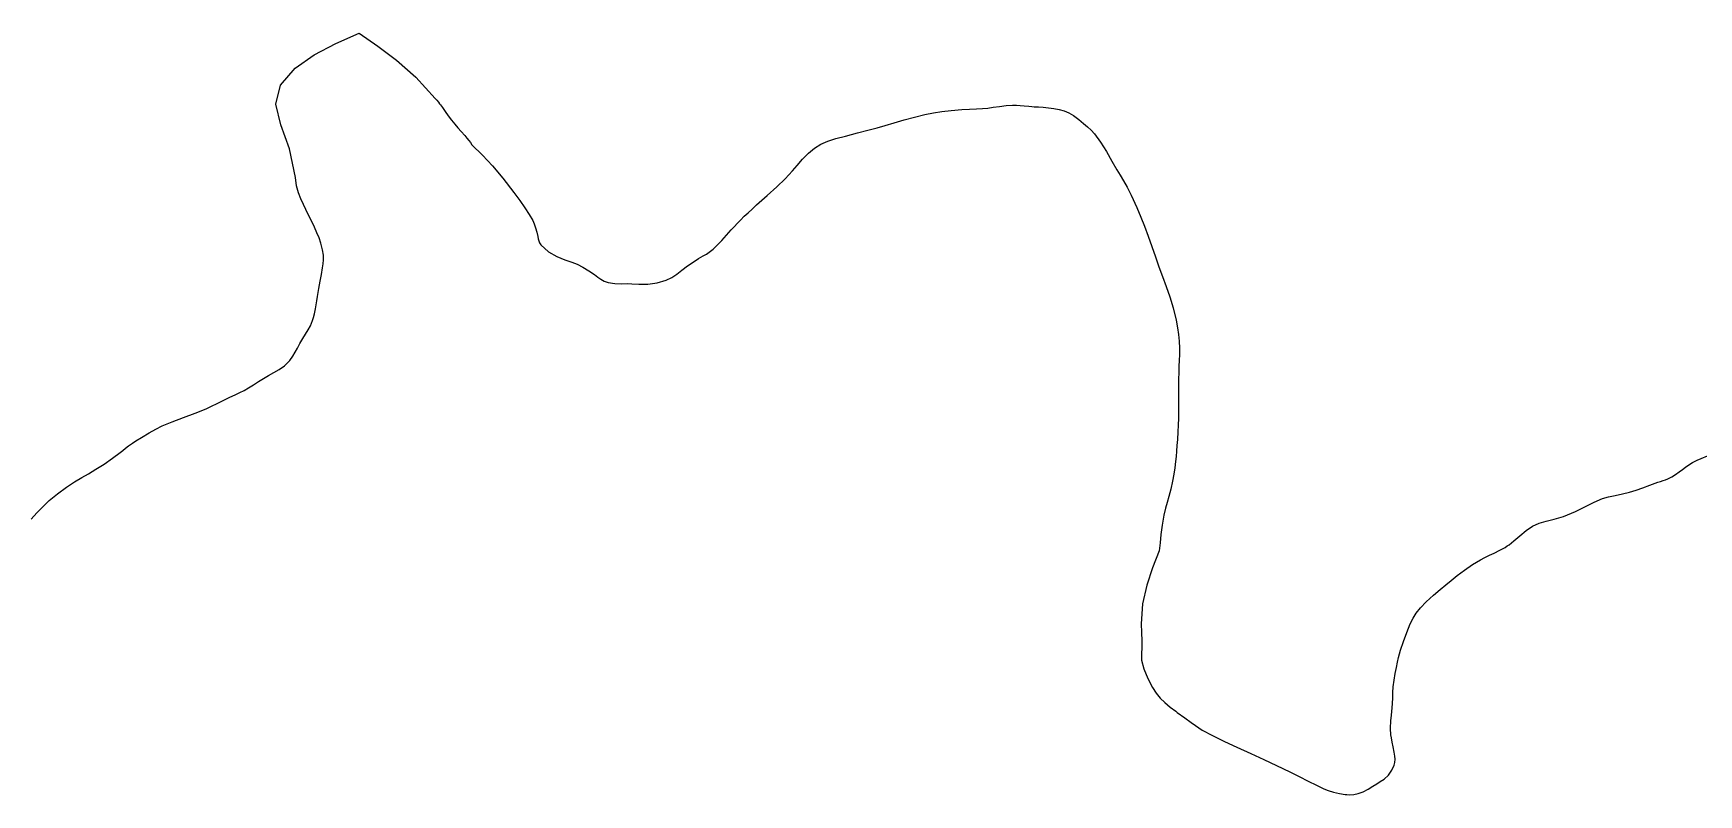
# Model space of a CAD drawing. Header units: inches. Extents: x 11258954 to 11313122, y 3645444 to 3695200.
# Drawn here: x 11280407 to 11281952, y 3694493 to 3695200 of the extents above; entities that cross this region are included whole.
import ezdxf

# ---------------------------------------------------------------- set-up
doc = ezdxf.new("R2010")
doc.units = ezdxf.units.IN
doc.header["$MEASUREMENT"] = 0
for name, color, linetype in [('CorporateLimit', 22, 'Continuous'), ('VotingPrecinct', 233, 'Continuous'), ('Ward', 133, 'Continuous')]:
    doc.layers.add(name, color=color, linetype=linetype)

msp = doc.modelspace()

# ---------------------------------------------------------------- linework, layer by layer
at = {"layer": 'CorporateLimit'}
msp.add_polyline3d([(11280404.5315, 3694748.625, 0), (11280409.969, 3694754.4375, 0), (11280415.344, 3694760.0625, 0), (11280421.4375, 3694765.875, 0), (11280429.125, 3694772.0625, 0), (11280437.5, 3694778.0625, 0), (11280444.969, 3694783, 0), (11280451.75, 3694787.125, 0), (11280457.9375, 3694790.6875, 0), (11280464.7815, 3694794.75, 0), (11280472.5315, 3694799.6875, 0), (11280480.2815, 3694805.0625, 0), (11280487.1565, 3694810.25, 0), (11280489.594, 3694812.25, 0), (11280492.125, 3694814.3125, 0), (11280495.0625, 3694816.5625, 0), (11280498.7815, 3694819.0625, 0), (11280501.9375, 3694821.0625, 0), (11280507.1875, 3694824.375, 0), (11280514.1875, 3694828.625, 0), (11280520.4065, 3694832.125, 0), (11280526.375, 3694835.0625, 0), (11280535.594, 3694838.9375, 0), (11280546.0625, 3694842.9375, 0), (11280556.844, 3694846.9375, 0), (11280567, 3694851.0625, 0), (11280572.1565, 3694853.375, 0), (11280577.2815, 3694855.8125, 0), (11280582.75, 3694858.5625, 0), (11280589, 3694861.6875, 0), (11280593.969, 3694864.0625, 0), (11280598.25, 3694866.125, 0), (11280602.2815, 3694868.0625, 0), (11280606.4065, 3694870.3125, 0), (11280611.125, 3694873.1875, 0), (11280615.75, 3694876.1875, 0), (11280620.2815, 3694879.125, 0), (11280624.8125, 3694881.875, 0), (11280629.9065, 3694884.625, 0), (11280634.9375, 3694887.4375, 0), (11280639.875, 3694891, 0), (11280644.625, 3694895.9375, 0), (11280647.5625, 3694899.9375, 0), (11280649.7815, 3694903.5625, 0), (11280651.7815, 3694907.3125, 0), (11280654.0315, 3694911.5, 0), (11280656.75, 3694916.125, 0), (11280659.375, 3694920.375, 0), (11280661.7815, 3694924.3125, 0), (11280663.844, 3694928.125, 0), (11280664.875, 3694930.4375, 0), (11280665.7815, 3694932.875, 0), (11280666.625, 3694935.75, 0), (11280667.4375, 3694939.125, 0), (11280668.4375, 3694943.75, 0), (11280669.1565, 3694947.5625, 0), (11280669.75, 3694951.1875, 0), (11280670.4375, 3694955.3125, 0), (11280671.6565, 3694962.5625, 0), (11280672.844, 3694969.3125, 0), (11280673.969, 3694975.6875, 0), (11280675.0315, 3694981.75, 0), (11280675.594, 3694985.5, 0), (11280675.9375, 3694989.375, 0), (11280675.8125, 3694993.6875, 0), (11280675.0315, 3694998.5625, 0), (11280673.469, 3695004.6875, 0), (11280671.8125, 3695009.6875, 0), (11280669.875, 3695014.3125, 0), (11280667.4375, 3695019.5625, 0), (11280664.6565, 3695025.4375, 0), (11280662.0315, 3695030.8125, 0), (11280659.594, 3695035.9375, 0), (11280657.25, 3695040.75, 0), (11280654.7815, 3695045.9375, 0), (11280652.594, 3695051.5, 0), (11280650.875, 3695057.9375, 0), (11280649.844, 3695065.8125, 0), (11280644.4065, 3695092.375, 0), (11280636.375, 3695114.5625, 0), (11280631.594, 3695133.6875, 0), (11280636.0315, 3695151.4375, 0), (11280649.5625, 3695167.125, 0), (11280667.1565, 3695179.75, 0), (11280687.4375, 3695190.1875, 0), (11280709.0625, 3695199.625, 0), (11280726.344, 3695187.8125, 0), (11280743.8125, 3695174.6875, 0), (11280761.5315, 3695158.9375, 0), (11280779.6875, 3695139.1875, 0), (11280781.1875, 3695137.375, 0), (11280782.5625, 3695135.6875, 0), (11280783.6875, 3695134.25, 0), (11280784.5, 3695133.1875, 0), (11280786.3125, 3695130.625, 0), (11280788.844, 3695127, 0), (11280791.719, 3695122.9375, 0), (11280794.6875, 3695119, 0), (11280797.75, 3695115.3125, 0), (11280800.719, 3695111.9375, 0), (11280803.7815, 3695108.5, 0), (11280807.094, 3695104.625, 0), (11280808.969, 3695102.3125, 0), (11280810.6565, 3695100.1875, 0), (11280812.219, 3695098.125, 0), (11280813.719, 3695096.1875, 0), (11280823.594, 3695086.5625, 0), (11280832.844, 3695076.4375, 0), (11280842.5, 3695065.0625, 0), (11280852.719, 3695051.75, 0), (11280858.094, 3695044.3125, 0), (11280862.875, 3695037.5625, 0), (11280866.9065, 3695031.375, 0), (11280870.125, 3695025.75, 0), (11280871.469, 3695022.6875, 0), (11280872.719, 3695018.9375, 0), (11280873.844, 3695014.9375, 0), (11280874.719, 3695010.9375, 0), (11280875.125, 3695008.875, 0), (11280875.625, 3695006.9375, 0), (11280876.4065, 3695005, 0), (11280877.719, 3695003.125, 0), (11280884.6875, 3694996.75, 0), (11280892.344, 3694992.25, 0), (11280899.875, 3694989.1875, 0), (11280906.5315, 3694987.125, 0), (11280911.3125, 3694985.3125, 0), (11280916.719, 3694982.5625, 0), (11280922.2815, 3694979.1875, 0), (11280927.5625, 3694975.5625, 0), (11280930.5, 3694973.3125, 0), (11280933.375, 3694971.25, 0), (11280936.5315, 3694969.4375, 0), (11280940.1565, 3694968.125, 0), (11280946.25, 3694967.1875, 0), (11280952.25, 3694967.125, 0), (11280957.6875, 3694967.3125, 0), (11280961.969, 3694967.125, 0), (11280968.469, 3694966.625, 0), (11280976.8125, 3694966.8125, 0), (11280985.719, 3694968, 0), (11280993.969, 3694970.3125, 0), (11280999.094, 3694972.875, 0), (11281003.75, 3694976.0625, 0), (11281008.4375, 3694979.75, 0), (11281013.7815, 3694983.75, 0), (11281018.9375, 3694987.25, 0), (11281023.969, 3694990.4375, 0), (11281028.3125, 3694993, 0), (11281031.4065, 3694994.5625, 0), (11281037.5625, 3694999.1875, 0), (11281045.5625, 3695007.375, 0), (11281054.344, 3695017.0625, 0), (11281062.8125, 3695026.1875, 0), (11281066.375, 3695029.6875, 0), (11281069.9065, 3695033, 0), (11281073.625, 3695036.375, 0), (11281077.8125, 3695040.1875, 0), (11281087.5625, 3695049, 0), (11281096.5, 3695057, 0), (11281104.469, 3695064.5, 0), (11281111.219, 3695071.8125, 0), (11281115.5315, 3695076.9375, 0), (11281120.5315, 3695082.625, 0), (11281125.969, 3695088.1875, 0), (11281131.625, 3695093, 0), (11281137.5625, 3695096.75, 0), (11281143.969, 3695099.5, 0), (11281151.375, 3695101.8125, 0), (11281160.25, 3695104.1875, 0), (11281171.5315, 3695107.125, 0), (11281181.219, 3695109.625, 0), (11281189.6565, 3695111.875, 0), (11281197.2815, 3695114, 0), (11281205.4065, 3695116.375, 0), (11281214.6875, 3695119.125, 0), (11281224.4375, 3695121.8125, 0), (11281233.875, 3695124.1875, 0), (11281241.875, 3695125.875, 0), (11281249.7815, 3695127.125, 0), (11281258.344, 3695128.0625, 0), (11281268.3125, 3695128.8125, 0), (11281275.5, 3695129.1875, 0), (11281281.9065, 3695129.4375, 0), (11281287.5315, 3695129.75, 0), (11281292.5, 3695130.1875, 0), (11281297.5, 3695130.875, 0), (11281303.3125, 3695131.75, 0), (11281309.4375, 3695132.4375, 0), (11281315.3125, 3695132.8125, 0), (11281318.9065, 3695132.75, 0), (11281322.4375, 3695132.5625, 0), (11281326.219, 3695132.1875, 0), (11281330.5315, 3695131.8125, 0), (11281333.1565, 3695131.625, 0), (11281335.5, 3695131.4375, 0), (11281337.594, 3695131.3125, 0), (11281339.5315, 3695131.1875, 0), (11281343.875, 3695130.9375, 0), (11281348.719, 3695130.5, 0), (11281353.719, 3695129.875, 0), (11281358.5315, 3695129, 0), (11281363.1875, 3695127.6875, 0), (11281367.5315, 3695125.875, 0), (11281371.9375, 3695123.25, 0), (11281376.75, 3695119.625, 0), (11281381.25, 3695115.9375, 0), (11281385.0315, 3695112.75, 0), (11281388.3125, 3695109.6875, 0), (11281391.344, 3695106.375, 0), (11281397.125, 3695098.5625, 0), (11281402.5, 3695089.8125, 0), (11281407.5, 3695081, 0), (11281412.1565, 3695072.8125, 0), (11281415.1875, 3695067.8125, 0), (11281418.2815, 3695062.75, 0), (11281421.625, 3695056.8125, 0), (11281425.375, 3695049.1875, 0), (11281430.594, 3695037.8125, 0), (11281434.5315, 3695028.75, 0), (11281437.8125, 3695020.5, 0), (11281441.1875, 3695011.375, 0), (11281444.625, 3695001.625, 0), (11281447.9065, 3694992.125, 0), (11281451.125, 3694982.875, 0), (11281454.375, 3694973.9375, 0), (11281457.9375, 3694964.625, 0), (11281461.4065, 3694955.0625, 0), (11281464.5625, 3694944.8125, 0), (11281467.1875, 3694933.125, 0), (11281468.4375, 3694926.125, 0), (11281469.344, 3694920, 0), (11281469.9375, 3694913.875, 0), (11281470.1875, 3694907.125, 0), (11281470.1565, 3694901.3125, 0), (11281470, 3694895.875, 0), (11281469.7815, 3694890.6875, 0), (11281469.594, 3694885.6875, 0), (11281469.469, 3694877.4375, 0), (11281469.469, 3694868.9375, 0), (11281469.469, 3694859.8125, 0), (11281469.375, 3694849.6875, 0), (11281469.25, 3694842.25, 0), (11281469.0625, 3694835.8125, 0), (11281468.8125, 3694829.4375, 0), (11281468.375, 3694822.5, 0), (11281467.969, 3694816.9375, 0), (11281467.5315, 3694811.625, 0), (11281467.0625, 3694806.625, 0), (11281466.594, 3694801.875, 0), (11281465.9065, 3694796.0625, 0), (11281465.0315, 3694790.1875, 0), (11281463.844, 3694783.6875, 0), (11281462.1875, 3694776.25, 0), (11281460.4065, 3694769.5, 0), (11281458.75, 3694763.9375, 0), (11281457.219, 3694758.5625, 0), (11281455.7815, 3694752.0625, 0), (11281454.219, 3694742.75, 0), (11281453.0625, 3694734.375, 0), (11281452.25, 3694726.5625, 0), (11281451.5625, 3694719.0625, 0), (11281445.2815, 3694703.375, 0), (11281439.844, 3694687.125, 0), (11281436.0625, 3694669.9375, 0), (11281434.7815, 3694651.1875, 0), (11281435.0315, 3694643.3125, 0), (11281435.4065, 3694635.625, 0), (11281435.5, 3694628.875, 0), (11281434.969, 3694623.8125, 0), (11281435.0625, 3694617.625, 0), (11281437.1875, 3694609.4375, 0), (11281440.7815, 3694600.5625, 0), (11281445.1875, 3694592.1875, 0), (11281448.6875, 3694586.9375, 0), (11281452.469, 3694582.3125, 0), (11281456.719, 3694578.125, 0), (11281461.594, 3694574, 0), (11281466.8125, 3694570.0625, 0), (11281468.2815, 3694568.9375, 0), (11281475.1565, 3694564.0625, 0), (11281481.125, 3694559.8125, 0), (11281485.1875, 3694556.75, 0), (11281491.375, 3694552.6875, 0), (11281500.8125, 3694547.625, 0), (11281512, 3694542.125, 0), (11281523.4065, 3694536.75, 0), (11281536.469, 3694530.75, 0), (11281548.4375, 3694525.25, 0), (11281560.25, 3694519.8125, 0), (11281572.844, 3694513.75, 0), (11281581.4375, 3694509.5, 0), (11281589.844, 3694505.3125, 0), (11281597.594, 3694501.4375, 0), (11281604.25, 3694498.125, 0), (11281608.344, 3694496.4375, 0), (11281613.3125, 3694495, 0), (11281618.719, 3694493.75, 0), (11281624.0625, 3694492.9375, 0), (11281625.5315, 3694492.8125, 0), (11281628.1565, 3694492.625, 0), (11281632.125, 3694492.8125, 0), (11281636.219, 3694493.6875, 0), (11281640.6565, 3694495.3125, 0), (11281645.469, 3694497.8125, 0), (11281649.6565, 3694500.4375, 0), (11281653.3125, 3694502.875, 0), (11281656.6565, 3694504.75, 0), (11281660.344, 3694507.1875, 0), (11281664.1565, 3694510.875, 0), (11281667.4375, 3694515.3125, 0), (11281669.6565, 3694519.9375, 0), (11281670.25, 3694522.6875, 0), (11281670.344, 3694525.5, 0), (11281670.0315, 3694528.5625, 0), (11281669.469, 3694532.125, 0), (11281668.5625, 3694537.125, 0), (11281667.719, 3694541.5, 0), (11281667, 3694545.3125, 0), (11281666.469, 3694548.375, 0), (11281666.1875, 3694554.1875, 0), (11281666.5625, 3694561.625, 0), (11281666.75, 3694563.8125, 0), (11281667.25, 3694569.625, 0), (11281667.875, 3694577.375, 0), (11281668.125, 3694582.5625, 0), (11281668.344, 3694587.5625, 0), (11281668.719, 3694592.875, 0), (11281669.469, 3694599, 0), (11281670.5315, 3694605.3125, 0), (11281671.6565, 3694610.875, 0), (11281672.719, 3694615.75, 0), (11281673.6565, 3694620, 0), (11281675.469, 3694626.875, 0), (11281678.0625, 3694634.9375, 0), (11281681.1565, 3694643.375, 0), (11281684.469, 3694651.1875, 0), (11281687.0315, 3694656.4375, 0), (11281690.0315, 3694661.25, 0), (11281693.9065, 3694666.1875, 0), (11281699.094, 3694671.625, 0), (11281705.969, 3694678, 0), (11281712.094, 3694683.1875, 0), (11281717.5, 3694687.5625, 0), (11281722.2815, 3694691.4375, 0), (11281728, 3694696.0625, 0), (11281734.8125, 3694701.25, 0), (11281742.1875, 3694706.375, 0), (11281749.5, 3694710.8125, 0), (11281753.6875, 3694712.9375, 0), (11281757.875, 3694714.9375, 0), (11281762.4065, 3694717, 0), (11281767.5, 3694719.625, 0), (11281770.094, 3694721.0625, 0), (11281772.4375, 3694722.3125, 0), (11281774.469, 3694723.5625, 0), (11281776.125, 3694724.625, 0), (11281780.6875, 3694728.3125, 0), (11281786.125, 3694733, 0), (11281792, 3694737.8125, 0), (11281797.9375, 3694741.875, 0), (11281804.1565, 3694744.8125, 0), (11281810.594, 3694746.6875, 0), (11281817.844, 3694748.5, 0), (11281826.5315, 3694751.0625, 0), (11281837.844, 3694755.5625, 0), (11281847, 3694760.125, 0), (11281854.969, 3694764.3125, 0), (11281862.75, 3694767.625, 0), (11281868.4065, 3694769.1875, 0), (11281874.75, 3694770.5625, 0), (11281881.344, 3694771.9375, 0), (11281887.75, 3694773.4375, 0), (11281894.1875, 3694775.375, 0), (11281900.375, 3694777.625, 0), (11281906.875, 3694780.0625, 0), (11281914.1875, 3694782.6875, 0), (11281916.8125, 3694783.5, 0), (11281919.1875, 3694784.25, 0), (11281921.4065, 3694785, 0), (11281923.594, 3694785.875, 0), (11281927.1875, 3694787.6875, 0), (11281930.6875, 3694789.9375, 0), (11281934.0625, 3694792.3125, 0), (11281937.1875, 3694794.6875, 0), (11281940, 3694796.875, 0), (11281942.9065, 3694798.9375, 0), (11281946.344, 3694801, 0), (11281950.7815, 3694803.25, 0), (11281963.9375, 3694808.9375, 0)], dxfattribs=at)
at = {"layer": 'VotingPrecinct'}
msp.add_polyline3d([(11280404.5315, 3694748.625, 0), (11280409.969, 3694754.4375, 0), (11280415.344, 3694760.0625, 0), (11280421.4375, 3694765.875, 0), (11280429.125, 3694772.0625, 0), (11280437.5, 3694778.0625, 0), (11280444.969, 3694783, 0), (11280451.75, 3694787.125, 0), (11280457.9375, 3694790.6875, 0), (11280464.7815, 3694794.75, 0), (11280472.5315, 3694799.6875, 0), (11280480.2815, 3694805.0625, 0), (11280487.1565, 3694810.25, 0), (11280489.594, 3694812.25, 0), (11280492.125, 3694814.3125, 0), (11280495.0625, 3694816.5625, 0), (11280498.7815, 3694819.0625, 0), (11280501.9375, 3694821.0625, 0), (11280507.1875, 3694824.375, 0), (11280514.1875, 3694828.625, 0), (11280520.4065, 3694832.125, 0), (11280526.375, 3694835.0625, 0), (11280535.594, 3694838.9375, 0), (11280546.0625, 3694842.9375, 0), (11280556.844, 3694846.9375, 0), (11280567, 3694851.0625, 0), (11280572.1565, 3694853.375, 0), (11280577.2815, 3694855.8125, 0), (11280582.75, 3694858.5625, 0), (11280589, 3694861.6875, 0), (11280593.969, 3694864.0625, 0), (11280598.25, 3694866.125, 0), (11280602.2815, 3694868.0625, 0), (11280606.4065, 3694870.3125, 0), (11280611.125, 3694873.1875, 0), (11280615.75, 3694876.1875, 0), (11280620.2815, 3694879.125, 0), (11280624.8125, 3694881.875, 0), (11280629.9065, 3694884.625, 0), (11280634.9375, 3694887.4375, 0), (11280639.875, 3694891, 0), (11280644.625, 3694895.9375, 0), (11280647.5625, 3694899.9375, 0), (11280649.7815, 3694903.5625, 0), (11280651.7815, 3694907.3125, 0), (11280654.0315, 3694911.5, 0), (11280656.75, 3694916.125, 0), (11280659.375, 3694920.375, 0), (11280661.7815, 3694924.3125, 0), (11280663.844, 3694928.125, 0), (11280664.875, 3694930.4375, 0), (11280665.7815, 3694932.875, 0), (11280666.625, 3694935.75, 0), (11280667.4375, 3694939.125, 0), (11280668.4375, 3694943.75, 0), (11280669.1565, 3694947.5625, 0), (11280669.75, 3694951.1875, 0), (11280670.4375, 3694955.3125, 0), (11280671.6565, 3694962.5625, 0), (11280672.844, 3694969.3125, 0), (11280673.969, 3694975.6875, 0), (11280675.0315, 3694981.75, 0), (11280675.594, 3694985.5, 0), (11280675.9375, 3694989.375, 0), (11280675.8125, 3694993.6875, 0), (11280675.0315, 3694998.5625, 0), (11280673.469, 3695004.6875, 0), (11280671.8125, 3695009.6875, 0), (11280669.875, 3695014.3125, 0), (11280667.4375, 3695019.5625, 0), (11280664.6565, 3695025.4375, 0), (11280662.0315, 3695030.8125, 0), (11280659.594, 3695035.9375, 0), (11280657.25, 3695040.75, 0), (11280654.7815, 3695045.9375, 0), (11280652.594, 3695051.5, 0), (11280650.875, 3695057.9375, 0), (11280649.844, 3695065.8125, 0), (11280644.4065, 3695092.375, 0), (11280636.375, 3695114.5625, 0), (11280631.594, 3695133.6875, 0), (11280636.0315, 3695151.4375, 0), (11280649.5625, 3695167.125, 0), (11280667.1565, 3695179.75, 0), (11280687.4375, 3695190.1875, 0), (11280709.0625, 3695199.625, 0), (11280726.344, 3695187.8125, 0), (11280743.8125, 3695174.6875, 0), (11280761.5315, 3695158.9375, 0), (11280779.6875, 3695139.1875, 0), (11280781.1875, 3695137.375, 0), (11280782.5625, 3695135.6875, 0), (11280783.6875, 3695134.25, 0), (11280784.5, 3695133.1875, 0), (11280786.3125, 3695130.625, 0), (11280788.844, 3695127, 0), (11280791.719, 3695122.9375, 0), (11280794.6875, 3695119, 0), (11280797.75, 3695115.3125, 0), (11280800.719, 3695111.9375, 0), (11280803.7815, 3695108.5, 0), (11280807.094, 3695104.625, 0), (11280808.969, 3695102.3125, 0), (11280810.6565, 3695100.1875, 0), (11280812.219, 3695098.125, 0), (11280813.719, 3695096.1875, 0), (11280823.594, 3695086.5625, 0), (11280832.844, 3695076.4375, 0), (11280842.5, 3695065.0625, 0), (11280852.719, 3695051.75, 0), (11280858.094, 3695044.3125, 0), (11280862.875, 3695037.5625, 0), (11280866.9065, 3695031.375, 0), (11280870.125, 3695025.75, 0), (11280871.469, 3695022.6875, 0), (11280872.719, 3695018.9375, 0), (11280873.844, 3695014.9375, 0), (11280874.719, 3695010.9375, 0), (11280875.125, 3695008.875, 0), (11280875.625, 3695006.9375, 0), (11280876.4065, 3695005, 0), (11280877.719, 3695003.125, 0), (11280884.6875, 3694996.75, 0), (11280892.344, 3694992.25, 0), (11280899.875, 3694989.1875, 0), (11280906.5315, 3694987.125, 0), (11280911.3125, 3694985.3125, 0), (11280916.719, 3694982.5625, 0), (11280922.2815, 3694979.1875, 0), (11280927.5625, 3694975.5625, 0), (11280930.5, 3694973.3125, 0), (11280933.375, 3694971.25, 0), (11280936.5315, 3694969.4375, 0), (11280940.1565, 3694968.125, 0), (11280946.25, 3694967.1875, 0), (11280952.25, 3694967.125, 0), (11280957.6875, 3694967.3125, 0), (11280961.969, 3694967.125, 0), (11280968.469, 3694966.625, 0), (11280976.8125, 3694966.8125, 0), (11280985.719, 3694968, 0), (11280993.969, 3694970.3125, 0), (11280999.094, 3694972.875, 0), (11281003.75, 3694976.0625, 0), (11281008.4375, 3694979.75, 0), (11281013.7815, 3694983.75, 0), (11281018.9375, 3694987.25, 0), (11281023.969, 3694990.4375, 0), (11281028.3125, 3694993, 0), (11281031.4065, 3694994.5625, 0), (11281037.5625, 3694999.1875, 0), (11281045.5625, 3695007.375, 0), (11281054.344, 3695017.0625, 0), (11281062.8125, 3695026.1875, 0), (11281066.375, 3695029.6875, 0), (11281069.9065, 3695033, 0), (11281073.625, 3695036.375, 0), (11281077.8125, 3695040.1875, 0), (11281087.5625, 3695049, 0), (11281096.5, 3695057, 0), (11281104.469, 3695064.5, 0), (11281111.219, 3695071.8125, 0), (11281115.5315, 3695076.9375, 0), (11281120.5315, 3695082.625, 0), (11281125.969, 3695088.1875, 0), (11281131.625, 3695093, 0), (11281137.5625, 3695096.75, 0), (11281143.969, 3695099.5, 0), (11281151.375, 3695101.8125, 0), (11281160.25, 3695104.1875, 0), (11281171.5315, 3695107.125, 0), (11281181.219, 3695109.625, 0), (11281189.6565, 3695111.875, 0), (11281197.2815, 3695114, 0), (11281205.4065, 3695116.375, 0), (11281214.6875, 3695119.125, 0), (11281224.4375, 3695121.8125, 0), (11281233.875, 3695124.1875, 0), (11281241.875, 3695125.875, 0), (11281249.7815, 3695127.125, 0), (11281258.344, 3695128.0625, 0), (11281268.3125, 3695128.8125, 0), (11281275.5, 3695129.1875, 0), (11281281.9065, 3695129.4375, 0), (11281287.5315, 3695129.75, 0), (11281292.5, 3695130.1875, 0), (11281297.5, 3695130.875, 0), (11281303.3125, 3695131.75, 0), (11281309.4375, 3695132.4375, 0), (11281315.3125, 3695132.8125, 0), (11281318.9065, 3695132.75, 0), (11281322.4375, 3695132.5625, 0), (11281326.219, 3695132.1875, 0), (11281330.5315, 3695131.8125, 0), (11281333.1565, 3695131.625, 0), (11281335.5, 3695131.4375, 0), (11281337.594, 3695131.3125, 0), (11281339.5315, 3695131.1875, 0), (11281343.875, 3695130.9375, 0), (11281348.719, 3695130.5, 0), (11281353.719, 3695129.875, 0), (11281358.5315, 3695129, 0), (11281363.1875, 3695127.6875, 0), (11281367.5315, 3695125.875, 0), (11281371.9375, 3695123.25, 0), (11281376.75, 3695119.625, 0), (11281381.25, 3695115.9375, 0), (11281385.0315, 3695112.75, 0), (11281388.3125, 3695109.6875, 0), (11281391.344, 3695106.375, 0), (11281397.125, 3695098.5625, 0), (11281402.5, 3695089.8125, 0), (11281407.5, 3695081, 0), (11281412.1565, 3695072.8125, 0), (11281415.1875, 3695067.8125, 0), (11281418.2815, 3695062.75, 0), (11281421.625, 3695056.8125, 0), (11281425.375, 3695049.1875, 0), (11281430.594, 3695037.8125, 0), (11281434.5315, 3695028.75, 0), (11281437.8125, 3695020.5, 0), (11281441.1875, 3695011.375, 0), (11281444.625, 3695001.625, 0), (11281447.9065, 3694992.125, 0), (11281451.125, 3694982.875, 0), (11281454.375, 3694973.9375, 0), (11281457.9375, 3694964.625, 0), (11281461.4065, 3694955.0625, 0), (11281464.5625, 3694944.8125, 0), (11281467.1875, 3694933.125, 0), (11281468.4375, 3694926.125, 0), (11281469.344, 3694920, 0), (11281469.9375, 3694913.875, 0), (11281470.1875, 3694907.125, 0), (11281470.1565, 3694901.3125, 0), (11281470, 3694895.875, 0), (11281469.7815, 3694890.6875, 0), (11281469.594, 3694885.6875, 0), (11281469.469, 3694877.4375, 0), (11281469.469, 3694868.9375, 0), (11281469.469, 3694859.8125, 0), (11281469.375, 3694849.6875, 0), (11281469.25, 3694842.25, 0), (11281469.0625, 3694835.8125, 0), (11281468.8125, 3694829.4375, 0), (11281468.375, 3694822.5, 0), (11281467.969, 3694816.9375, 0), (11281467.5315, 3694811.625, 0), (11281467.0625, 3694806.625, 0), (11281466.594, 3694801.875, 0), (11281465.9065, 3694796.0625, 0), (11281465.0315, 3694790.1875, 0), (11281463.844, 3694783.6875, 0), (11281462.1875, 3694776.25, 0), (11281460.4065, 3694769.5, 0), (11281458.75, 3694763.9375, 0), (11281457.219, 3694758.5625, 0), (11281455.7815, 3694752.0625, 0), (11281454.219, 3694742.75, 0), (11281453.0625, 3694734.375, 0), (11281452.25, 3694726.5625, 0), (11281451.5625, 3694719.0625, 0), (11281445.2815, 3694703.375, 0), (11281439.844, 3694687.125, 0), (11281436.0625, 3694669.9375, 0), (11281434.7815, 3694651.1875, 0), (11281435.0315, 3694643.3125, 0), (11281435.4065, 3694635.625, 0), (11281435.5, 3694628.875, 0), (11281434.969, 3694623.8125, 0), (11281435.0625, 3694617.625, 0), (11281437.1875, 3694609.4375, 0), (11281440.7815, 3694600.5625, 0), (11281445.1875, 3694592.1875, 0), (11281448.6875, 3694586.9375, 0), (11281452.469, 3694582.3125, 0), (11281456.719, 3694578.125, 0), (11281461.594, 3694574, 0), (11281466.8125, 3694570.0625, 0), (11281468.2815, 3694568.9375, 0), (11281475.1565, 3694564.0625, 0), (11281481.125, 3694559.8125, 0), (11281485.1875, 3694556.75, 0), (11281491.375, 3694552.6875, 0), (11281500.8125, 3694547.625, 0), (11281512, 3694542.125, 0), (11281523.4065, 3694536.75, 0), (11281536.469, 3694530.75, 0), (11281548.4375, 3694525.25, 0), (11281560.25, 3694519.8125, 0), (11281572.844, 3694513.75, 0), (11281581.4375, 3694509.5, 0), (11281589.844, 3694505.3125, 0), (11281597.594, 3694501.4375, 0), (11281604.25, 3694498.125, 0), (11281608.344, 3694496.4375, 0), (11281613.3125, 3694495, 0), (11281618.719, 3694493.75, 0), (11281624.0625, 3694492.9375, 0), (11281625.5315, 3694492.8125, 0), (11281628.1565, 3694492.625, 0), (11281632.125, 3694492.8125, 0), (11281636.219, 3694493.6875, 0), (11281640.6565, 3694495.3125, 0), (11281645.469, 3694497.8125, 0), (11281649.6565, 3694500.4375, 0), (11281653.3125, 3694502.875, 0), (11281656.6565, 3694504.75, 0), (11281660.344, 3694507.1875, 0), (11281664.1565, 3694510.875, 0), (11281667.4375, 3694515.3125, 0), (11281669.6565, 3694519.9375, 0), (11281670.25, 3694522.6875, 0), (11281670.344, 3694525.5, 0), (11281670.0315, 3694528.5625, 0), (11281669.469, 3694532.125, 0), (11281668.5625, 3694537.125, 0), (11281667.719, 3694541.5, 0), (11281667, 3694545.3125, 0), (11281666.469, 3694548.375, 0), (11281666.1875, 3694554.1875, 0), (11281666.5625, 3694561.625, 0), (11281666.75, 3694563.8125, 0), (11281667.25, 3694569.625, 0), (11281667.875, 3694577.375, 0), (11281668.125, 3694582.5625, 0), (11281668.344, 3694587.5625, 0), (11281668.719, 3694592.875, 0), (11281669.469, 3694599, 0), (11281670.5315, 3694605.3125, 0), (11281671.6565, 3694610.875, 0), (11281672.719, 3694615.75, 0), (11281673.6565, 3694620, 0), (11281675.469, 3694626.875, 0), (11281678.0625, 3694634.9375, 0), (11281681.1565, 3694643.375, 0), (11281684.469, 3694651.1875, 0), (11281687.0315, 3694656.4375, 0), (11281690.0315, 3694661.25, 0), (11281693.9065, 3694666.1875, 0), (11281699.094, 3694671.625, 0), (11281705.969, 3694678, 0), (11281712.094, 3694683.1875, 0), (11281717.5, 3694687.5625, 0), (11281722.2815, 3694691.4375, 0), (11281728, 3694696.0625, 0), (11281734.8125, 3694701.25, 0), (11281742.1875, 3694706.375, 0), (11281749.5, 3694710.8125, 0), (11281753.6875, 3694712.9375, 0), (11281757.875, 3694714.9375, 0), (11281762.4065, 3694717, 0), (11281767.5, 3694719.625, 0), (11281770.094, 3694721.0625, 0), (11281772.4375, 3694722.3125, 0), (11281774.469, 3694723.5625, 0), (11281776.125, 3694724.625, 0), (11281780.6875, 3694728.3125, 0), (11281786.125, 3694733, 0), (11281792, 3694737.8125, 0), (11281797.9375, 3694741.875, 0), (11281804.1565, 3694744.8125, 0), (11281810.594, 3694746.6875, 0), (11281817.844, 3694748.5, 0), (11281826.5315, 3694751.0625, 0), (11281837.844, 3694755.5625, 0), (11281847, 3694760.125, 0), (11281854.969, 3694764.3125, 0), (11281862.75, 3694767.625, 0), (11281868.4065, 3694769.1875, 0), (11281874.75, 3694770.5625, 0), (11281881.344, 3694771.9375, 0), (11281887.75, 3694773.4375, 0), (11281894.1875, 3694775.375, 0), (11281900.375, 3694777.625, 0), (11281906.875, 3694780.0625, 0), (11281914.1875, 3694782.6875, 0), (11281916.8125, 3694783.5, 0), (11281919.1875, 3694784.25, 0), (11281921.4065, 3694785, 0), (11281923.594, 3694785.875, 0), (11281927.1875, 3694787.6875, 0), (11281930.6875, 3694789.9375, 0), (11281934.0625, 3694792.3125, 0), (11281937.1875, 3694794.6875, 0), (11281940, 3694796.875, 0), (11281942.9065, 3694798.9375, 0), (11281946.344, 3694801, 0), (11281950.7815, 3694803.25, 0), (11281963.9375, 3694808.9375, 0)], dxfattribs=at)
at = {"layer": 'Ward'}
msp.add_polyline3d([(11280404.5315, 3694748.625, 0), (11280409.969, 3694754.4375, 0), (11280415.344, 3694760.0625, 0), (11280421.4375, 3694765.875, 0), (11280429.125, 3694772.0625, 0), (11280437.5, 3694778.0625, 0), (11280444.969, 3694783, 0), (11280451.75, 3694787.125, 0), (11280457.9375, 3694790.6875, 0), (11280464.7815, 3694794.75, 0), (11280472.5315, 3694799.6875, 0), (11280480.2815, 3694805.0625, 0), (11280487.1565, 3694810.25, 0), (11280489.594, 3694812.25, 0), (11280492.125, 3694814.3125, 0), (11280495.0625, 3694816.5625, 0), (11280498.7815, 3694819.0625, 0), (11280501.9375, 3694821.0625, 0), (11280507.1875, 3694824.375, 0), (11280514.1875, 3694828.625, 0), (11280520.4065, 3694832.125, 0), (11280526.375, 3694835.0625, 0), (11280535.594, 3694838.9375, 0), (11280546.0625, 3694842.9375, 0), (11280556.844, 3694846.9375, 0), (11280567, 3694851.0625, 0), (11280572.1565, 3694853.375, 0), (11280577.2815, 3694855.8125, 0), (11280582.75, 3694858.5625, 0), (11280589, 3694861.6875, 0), (11280593.969, 3694864.0625, 0), (11280598.25, 3694866.125, 0), (11280602.2815, 3694868.0625, 0), (11280606.4065, 3694870.3125, 0), (11280611.125, 3694873.1875, 0), (11280615.75, 3694876.1875, 0), (11280620.2815, 3694879.125, 0), (11280624.8125, 3694881.875, 0), (11280629.9065, 3694884.625, 0), (11280634.9375, 3694887.4375, 0), (11280639.875, 3694891, 0), (11280644.625, 3694895.9375, 0), (11280647.5625, 3694899.9375, 0), (11280649.7815, 3694903.5625, 0), (11280651.7815, 3694907.3125, 0), (11280654.0315, 3694911.5, 0), (11280656.75, 3694916.125, 0), (11280659.375, 3694920.375, 0), (11280661.7815, 3694924.3125, 0), (11280663.844, 3694928.125, 0), (11280664.875, 3694930.4375, 0), (11280665.7815, 3694932.875, 0), (11280666.625, 3694935.75, 0), (11280667.4375, 3694939.125, 0), (11280668.4375, 3694943.75, 0), (11280669.1565, 3694947.5625, 0), (11280669.75, 3694951.1875, 0), (11280670.4375, 3694955.3125, 0), (11280671.6565, 3694962.5625, 0), (11280672.844, 3694969.3125, 0), (11280673.969, 3694975.6875, 0), (11280675.0315, 3694981.75, 0), (11280675.594, 3694985.5, 0), (11280675.9375, 3694989.375, 0), (11280675.8125, 3694993.6875, 0), (11280675.0315, 3694998.5625, 0), (11280673.469, 3695004.6875, 0), (11280671.8125, 3695009.6875, 0), (11280669.875, 3695014.3125, 0), (11280667.4375, 3695019.5625, 0), (11280664.6565, 3695025.4375, 0), (11280662.0315, 3695030.8125, 0), (11280659.594, 3695035.9375, 0), (11280657.25, 3695040.75, 0), (11280654.7815, 3695045.9375, 0), (11280652.594, 3695051.5, 0), (11280650.875, 3695057.9375, 0), (11280649.844, 3695065.8125, 0), (11280644.4065, 3695092.375, 0), (11280636.375, 3695114.5625, 0), (11280631.594, 3695133.6875, 0), (11280636.0315, 3695151.4375, 0), (11280649.5625, 3695167.125, 0), (11280667.1565, 3695179.75, 0), (11280687.4375, 3695190.1875, 0), (11280709.0625, 3695199.625, 0), (11280726.344, 3695187.8125, 0), (11280743.8125, 3695174.6875, 0), (11280761.5315, 3695158.9375, 0), (11280779.6875, 3695139.1875, 0), (11280781.1875, 3695137.375, 0), (11280782.5625, 3695135.6875, 0), (11280783.6875, 3695134.25, 0), (11280784.5, 3695133.1875, 0), (11280786.3125, 3695130.625, 0), (11280788.844, 3695127, 0), (11280791.719, 3695122.9375, 0), (11280794.6875, 3695119, 0), (11280797.75, 3695115.3125, 0), (11280800.719, 3695111.9375, 0), (11280803.7815, 3695108.5, 0), (11280807.094, 3695104.625, 0), (11280808.969, 3695102.3125, 0), (11280810.6565, 3695100.1875, 0), (11280812.219, 3695098.125, 0), (11280813.719, 3695096.1875, 0), (11280823.594, 3695086.5625, 0), (11280832.844, 3695076.4375, 0), (11280842.5, 3695065.0625, 0), (11280852.719, 3695051.75, 0), (11280858.094, 3695044.3125, 0), (11280862.875, 3695037.5625, 0), (11280866.9065, 3695031.375, 0), (11280870.125, 3695025.75, 0), (11280871.469, 3695022.6875, 0), (11280872.719, 3695018.9375, 0), (11280873.844, 3695014.9375, 0), (11280874.719, 3695010.9375, 0), (11280875.125, 3695008.875, 0), (11280875.625, 3695006.9375, 0), (11280876.4065, 3695005, 0), (11280877.719, 3695003.125, 0), (11280884.6875, 3694996.75, 0), (11280892.344, 3694992.25, 0), (11280899.875, 3694989.1875, 0), (11280906.5315, 3694987.125, 0), (11280911.3125, 3694985.3125, 0), (11280916.719, 3694982.5625, 0), (11280922.2815, 3694979.1875, 0), (11280927.5625, 3694975.5625, 0), (11280930.5, 3694973.3125, 0), (11280933.375, 3694971.25, 0), (11280936.5315, 3694969.4375, 0), (11280940.1565, 3694968.125, 0), (11280946.25, 3694967.1875, 0), (11280952.25, 3694967.125, 0), (11280957.6875, 3694967.3125, 0), (11280961.969, 3694967.125, 0), (11280968.469, 3694966.625, 0), (11280976.8125, 3694966.8125, 0), (11280985.719, 3694968, 0), (11280993.969, 3694970.3125, 0), (11280999.094, 3694972.875, 0), (11281003.75, 3694976.0625, 0), (11281008.4375, 3694979.75, 0), (11281013.7815, 3694983.75, 0), (11281018.9375, 3694987.25, 0), (11281023.969, 3694990.4375, 0), (11281028.3125, 3694993, 0), (11281031.4065, 3694994.5625, 0), (11281037.5625, 3694999.1875, 0), (11281045.5625, 3695007.375, 0), (11281054.344, 3695017.0625, 0), (11281062.8125, 3695026.1875, 0), (11281066.375, 3695029.6875, 0), (11281069.9065, 3695033, 0), (11281073.625, 3695036.375, 0), (11281077.8125, 3695040.1875, 0), (11281087.5625, 3695049, 0), (11281096.5, 3695057, 0), (11281104.469, 3695064.5, 0), (11281111.219, 3695071.8125, 0), (11281115.5315, 3695076.9375, 0), (11281120.5315, 3695082.625, 0), (11281125.969, 3695088.1875, 0), (11281131.625, 3695093, 0), (11281137.5625, 3695096.75, 0), (11281143.969, 3695099.5, 0), (11281151.375, 3695101.8125, 0), (11281160.25, 3695104.1875, 0), (11281171.5315, 3695107.125, 0), (11281181.219, 3695109.625, 0), (11281189.6565, 3695111.875, 0), (11281197.2815, 3695114, 0), (11281205.4065, 3695116.375, 0), (11281214.6875, 3695119.125, 0), (11281224.4375, 3695121.8125, 0), (11281233.875, 3695124.1875, 0), (11281241.875, 3695125.875, 0), (11281249.7815, 3695127.125, 0), (11281258.344, 3695128.0625, 0), (11281268.3125, 3695128.8125, 0), (11281275.5, 3695129.1875, 0), (11281281.9065, 3695129.4375, 0), (11281287.5315, 3695129.75, 0), (11281292.5, 3695130.1875, 0), (11281297.5, 3695130.875, 0), (11281303.3125, 3695131.75, 0), (11281309.4375, 3695132.4375, 0), (11281315.3125, 3695132.8125, 0), (11281318.9065, 3695132.75, 0), (11281322.4375, 3695132.5625, 0), (11281326.219, 3695132.1875, 0), (11281330.5315, 3695131.8125, 0), (11281333.1565, 3695131.625, 0), (11281335.5, 3695131.4375, 0), (11281337.594, 3695131.3125, 0), (11281339.5315, 3695131.1875, 0), (11281343.875, 3695130.9375, 0), (11281348.719, 3695130.5, 0), (11281353.719, 3695129.875, 0), (11281358.5315, 3695129, 0), (11281363.1875, 3695127.6875, 0), (11281367.5315, 3695125.875, 0), (11281371.9375, 3695123.25, 0), (11281376.75, 3695119.625, 0), (11281381.25, 3695115.9375, 0), (11281385.0315, 3695112.75, 0), (11281388.3125, 3695109.6875, 0), (11281391.344, 3695106.375, 0), (11281397.125, 3695098.5625, 0), (11281402.5, 3695089.8125, 0), (11281407.5, 3695081, 0), (11281412.1565, 3695072.8125, 0), (11281415.1875, 3695067.8125, 0), (11281418.2815, 3695062.75, 0), (11281421.625, 3695056.8125, 0), (11281425.375, 3695049.1875, 0), (11281430.594, 3695037.8125, 0), (11281434.5315, 3695028.75, 0), (11281437.8125, 3695020.5, 0), (11281441.1875, 3695011.375, 0), (11281444.625, 3695001.625, 0), (11281447.9065, 3694992.125, 0), (11281451.125, 3694982.875, 0), (11281454.375, 3694973.9375, 0), (11281457.9375, 3694964.625, 0), (11281461.4065, 3694955.0625, 0), (11281464.5625, 3694944.8125, 0), (11281467.1875, 3694933.125, 0), (11281468.4375, 3694926.125, 0), (11281469.344, 3694920, 0), (11281469.9375, 3694913.875, 0), (11281470.1875, 3694907.125, 0), (11281470.1565, 3694901.3125, 0), (11281470, 3694895.875, 0), (11281469.7815, 3694890.6875, 0), (11281469.594, 3694885.6875, 0), (11281469.469, 3694877.4375, 0), (11281469.469, 3694868.9375, 0), (11281469.469, 3694859.8125, 0), (11281469.375, 3694849.6875, 0), (11281469.25, 3694842.25, 0), (11281469.0625, 3694835.8125, 0), (11281468.8125, 3694829.4375, 0), (11281468.375, 3694822.5, 0), (11281467.969, 3694816.9375, 0), (11281467.5315, 3694811.625, 0), (11281467.0625, 3694806.625, 0), (11281466.594, 3694801.875, 0), (11281465.9065, 3694796.0625, 0), (11281465.0315, 3694790.1875, 0), (11281463.844, 3694783.6875, 0), (11281462.1875, 3694776.25, 0), (11281460.4065, 3694769.5, 0), (11281458.75, 3694763.9375, 0), (11281457.219, 3694758.5625, 0), (11281455.7815, 3694752.0625, 0), (11281454.219, 3694742.75, 0), (11281453.0625, 3694734.375, 0), (11281452.25, 3694726.5625, 0), (11281451.5625, 3694719.0625, 0), (11281445.2815, 3694703.375, 0), (11281439.844, 3694687.125, 0), (11281436.0625, 3694669.9375, 0), (11281434.7815, 3694651.1875, 0), (11281435.0315, 3694643.3125, 0), (11281435.4065, 3694635.625, 0), (11281435.5, 3694628.875, 0), (11281434.969, 3694623.8125, 0), (11281435.0625, 3694617.625, 0), (11281437.1875, 3694609.4375, 0), (11281440.7815, 3694600.5625, 0), (11281445.1875, 3694592.1875, 0), (11281448.6875, 3694586.9375, 0), (11281452.469, 3694582.3125, 0), (11281456.719, 3694578.125, 0), (11281461.594, 3694574, 0), (11281466.8125, 3694570.0625, 0), (11281468.2815, 3694568.9375, 0), (11281475.1565, 3694564.0625, 0), (11281481.125, 3694559.8125, 0), (11281485.1875, 3694556.75, 0), (11281491.375, 3694552.6875, 0), (11281500.8125, 3694547.625, 0), (11281512, 3694542.125, 0), (11281523.4065, 3694536.75, 0), (11281536.469, 3694530.75, 0), (11281548.4375, 3694525.25, 0), (11281560.25, 3694519.8125, 0), (11281572.844, 3694513.75, 0), (11281581.4375, 3694509.5, 0), (11281589.844, 3694505.3125, 0), (11281597.594, 3694501.4375, 0), (11281604.25, 3694498.125, 0), (11281608.344, 3694496.4375, 0), (11281613.3125, 3694495, 0), (11281618.719, 3694493.75, 0), (11281624.0625, 3694492.9375, 0), (11281625.5315, 3694492.8125, 0), (11281628.1565, 3694492.625, 0), (11281632.125, 3694492.8125, 0), (11281636.219, 3694493.6875, 0), (11281640.6565, 3694495.3125, 0), (11281645.469, 3694497.8125, 0), (11281649.6565, 3694500.4375, 0), (11281653.3125, 3694502.875, 0), (11281656.6565, 3694504.75, 0), (11281660.344, 3694507.1875, 0), (11281664.1565, 3694510.875, 0), (11281667.4375, 3694515.3125, 0), (11281669.6565, 3694519.9375, 0), (11281670.25, 3694522.6875, 0), (11281670.344, 3694525.5, 0), (11281670.0315, 3694528.5625, 0), (11281669.469, 3694532.125, 0), (11281668.5625, 3694537.125, 0), (11281667.719, 3694541.5, 0), (11281667, 3694545.3125, 0), (11281666.469, 3694548.375, 0), (11281666.1875, 3694554.1875, 0), (11281666.5625, 3694561.625, 0), (11281666.75, 3694563.8125, 0), (11281667.25, 3694569.625, 0), (11281667.875, 3694577.375, 0), (11281668.125, 3694582.5625, 0), (11281668.344, 3694587.5625, 0), (11281668.719, 3694592.875, 0), (11281669.469, 3694599, 0), (11281670.5315, 3694605.3125, 0), (11281671.6565, 3694610.875, 0), (11281672.719, 3694615.75, 0), (11281673.6565, 3694620, 0), (11281675.469, 3694626.875, 0), (11281678.0625, 3694634.9375, 0), (11281681.1565, 3694643.375, 0), (11281684.469, 3694651.1875, 0), (11281687.0315, 3694656.4375, 0), (11281690.0315, 3694661.25, 0), (11281693.9065, 3694666.1875, 0), (11281699.094, 3694671.625, 0), (11281705.969, 3694678, 0), (11281712.094, 3694683.1875, 0), (11281717.5, 3694687.5625, 0), (11281722.2815, 3694691.4375, 0), (11281728, 3694696.0625, 0), (11281734.8125, 3694701.25, 0), (11281742.1875, 3694706.375, 0), (11281749.5, 3694710.8125, 0), (11281753.6875, 3694712.9375, 0), (11281757.875, 3694714.9375, 0), (11281762.4065, 3694717, 0), (11281767.5, 3694719.625, 0), (11281770.094, 3694721.0625, 0), (11281772.4375, 3694722.3125, 0), (11281774.469, 3694723.5625, 0), (11281776.125, 3694724.625, 0), (11281780.6875, 3694728.3125, 0), (11281786.125, 3694733, 0), (11281792, 3694737.8125, 0), (11281797.9375, 3694741.875, 0), (11281804.1565, 3694744.8125, 0), (11281810.594, 3694746.6875, 0), (11281817.844, 3694748.5, 0), (11281826.5315, 3694751.0625, 0), (11281837.844, 3694755.5625, 0), (11281847, 3694760.125, 0), (11281854.969, 3694764.3125, 0), (11281862.75, 3694767.625, 0), (11281868.4065, 3694769.1875, 0), (11281874.75, 3694770.5625, 0), (11281881.344, 3694771.9375, 0), (11281887.75, 3694773.4375, 0), (11281894.1875, 3694775.375, 0), (11281900.375, 3694777.625, 0), (11281906.875, 3694780.0625, 0), (11281914.1875, 3694782.6875, 0), (11281916.8125, 3694783.5, 0), (11281919.1875, 3694784.25, 0), (11281921.4065, 3694785, 0), (11281923.594, 3694785.875, 0), (11281927.1875, 3694787.6875, 0), (11281930.6875, 3694789.9375, 0), (11281934.0625, 3694792.3125, 0), (11281937.1875, 3694794.6875, 0), (11281940, 3694796.875, 0), (11281942.9065, 3694798.9375, 0), (11281946.344, 3694801, 0), (11281950.7815, 3694803.25, 0), (11281963.9375, 3694808.9375, 0)], dxfattribs=at)

doc.saveas('drawing.dxf')
